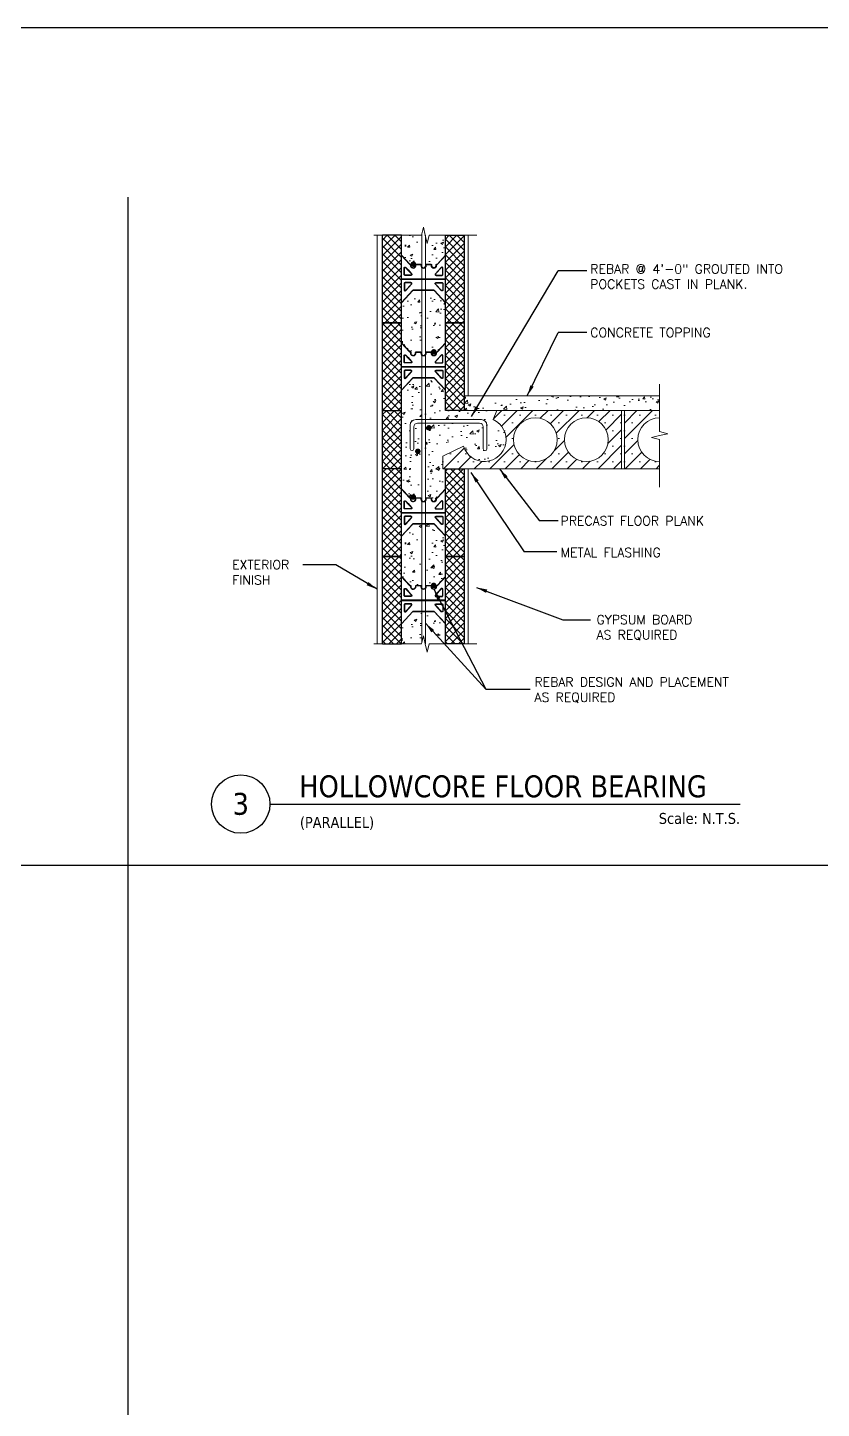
# Model space of a CAD drawing. Header units: inches. Extents: x 2268 to 2841, y -1100 to -676.
# Drawn here: x 2479.3 to 2588.1, y -887.3 to -698.1 of the extents above; entities that cross this region are included whole.
import ezdxf
from ezdxf.enums import TextEntityAlignment as Align

# ---------------------------------------------------------------- set-up
doc = ezdxf.new("R2010")
doc.units = ezdxf.units.IN
doc.header["$MEASUREMENT"] = 0
for name, color, linetype in [('Anno', 4, 'Continuous'), ('Foam', 7, 'Continuous'), ('Web', 6, 'Continuous')]:
    doc.layers.add(name, color=color, linetype=linetype)
for name, color, linetype, lineweight in [('Concrete', 3, 'Continuous', 20), ('form', 140, 'Continuous', 13), ('INTERIOR-EXTERIOR', 30, 'Continuous', 13), ('Rebar-H', 7, 'Continuous', 20), ('S', 7, 'Continuous', 13), ('Size', 7, 'Continuous', 20)]:
    doc.layers.add(name, color=color, linetype=linetype, lineweight=lineweight)
doc.layers.add('NOPLOT', color=241, linetype='Continuous', plot=False)
doc.styles.add('ROMANS', font='romans.shx')
doc.styles.get("Standard").update_dxf_attribs({"font": 'romans.shx'})
doc.styles.add('Tahoma', font='TAHOMA.TTF')
doc.dimstyles.new('IG-1', dxfattribs={"dimscale": 12, "dimtxt": 0.125, "dimasz": 0.125, "dimexe": 0.0625, "dimexo": 0.125, "dimgap": 0.0625, "dimtad": 1, "dimlfac": 1.0005, "dimzin": 9, "dimlunit": 4, "dimtxsty": 'Standard', "dimblk": 'ARCHTICK', "dimcen": 2.5, "dimadec": 0, "dimazin": 0, "dimtfac": 1, "dimtmove": 0, "dimatfit": 3, "dimfxl": 0, "dimfrac": 1, "dimarcsym": 0})
pattern_1 = [(45, (0, 0), (-0.53033, 0.53033), []), (135, (0, 0), (-0.53033, -0.53033), [])]

# ---------------------------------------------------------------- blocks, each defined once
blk = doc.blocks.new('AM-7')
at = {"layer": 'S', "color": 7}
for points in [[(22.96, 45.49), (29.48, 45.49)], [(30.03, 45.49), (29.79, 46.62), (29.48, 45.49)], [(30.03, 45.49), (30.26, 44.37), (30.57, 45.49)], [(30.57, 45.49), (37.09, 45.49)]]:
    blk.add_lwpolyline(points, dxfattribs=at)
blk = doc.blocks.new('_ArchTick')
at = {"color": 0, "linetype": 'ByBlock', "const_width": 0.15}
blk.add_lwpolyline([(-0.5, -0.5), (0.5, 0.5)], dxfattribs=at)
blk = doc.blocks.new('G-BLK-6-IN')
at = {"layer": 'form'}
h = blk.add_hatch(dxfattribs=at)
h.set_pattern_fill('ANSI37,_O', color=256, scale=6)
h.set_pattern_definition(pattern_1)
h.paths.add_polyline_path([(2.62, 12), (0, 12), (0, 0), (2.62, 0)])
h = blk.add_hatch(dxfattribs=at)
h.set_pattern_fill('ANSI37,_O', color=256, scale=6)
h.set_pattern_definition(pattern_1)
h.paths.add_polyline_path([(8.62, 0), (11.25, 0), (11.25, 12), (8.62, 12)])
at = {"layer": 'Foam'}
for p, q in [((0, 0), (0, 12)), ((2.62, 12), (0, 12)), ((2.62, 0), (2.62, 12)), ((8.62, 0), (8.62, 12)), ((8.62, 12), (11.25, 12)), ((11.25, 0), (11.25, 12)), ((0, 0), (2.62, 0)), ((11.25, 0), (8.62, 0))]:
    blk.add_line(p, q, dxfattribs=at)
at = {"layer": 'Web'}
for p, q in [((2.62, 6.03), (8.62, 6.03)), ((2.62, 5.97), (8.62, 5.97))]:
    blk.add_line(p, q, dxfattribs=at)
for points in [[(2.62, 9.25), (3.73, 8.05, 0.209324), (3.78, 8.03), (3.8, 8.03, -0.414214), (3.87, 7.97), (3.87, 7.88, 0.01966), (3.87, 7.85, 0.01966)], [(2.62, 9.2), (3.71, 8.03, 0.209324), (3.78, 8), (3.8, 8, -0.414214), (3.84, 7.97), (3.84, 7.88, 0.045886), (3.84, 7.81, 0.045886)], [(3.5, 7.25), (3.99, 6.71, -0.653817), (3.9, 6.5), (3.09, 6.5, -0.414214), (2.97, 6.62), (2.97, 7.5, -0.682733), (3.19, 7.58), (3.5, 7.25)], [(3.48, 7.22), (3.97, 6.69, -0.653817), (3.9, 6.53), (3.09, 6.53, -0.414214), (3, 6.62), (3, 7.5, -0.682733), (3.16, 7.56), (3.48, 7.22)], [(3.84, 7.81, 0.912254), (4.59, 7.88), (4.59, 7.97, -0.414214), (4.62, 8), (5.22, 8, -0.414214), (5.25, 7.97), (5.25, 7.88, 1), (6, 7.88), (6, 7.97, -0.414214), (6.03, 8), (6.63, 8, -0.414214), (6.66, 7.97), (6.66, 7.88, 1), (7.41, 7.88), (7.41, 7.97, -0.414214), (7.45, 8), (7.47, 8, 0.209324), (7.54, 8.03), (8.62, 9.2)], [(3.87, 7.85, 0.961439), (4.55, 7.88), (4.55, 7.97, -0.414214), (4.62, 8.03), (5.22, 8.03, -0.414214), (5.28, 7.97), (5.28, 7.88, 1), (5.97, 7.88), (5.97, 7.97, -0.414214), (6.03, 8.03), (6.63, 8.03, -0.414214), (6.7, 7.97), (6.7, 7.88, 1), (7.38, 7.88), (7.38, 7.97, -0.414214), (7.45, 8.03), (7.47, 8.03, 0.209324), (7.52, 8.05), (8.62, 9.25)], [(2.6, 2.77), (4.15, 4.45, -0.209324), (4.27, 4.5), (6.98, 4.5, -0.209324), (7.1, 4.45), (8.62, 2.8)], [(2.62, 2.75), (4.17, 4.43, -0.209324), (4.27, 4.47), (6.98, 4.47, -0.209324), (7.08, 4.43), (8.62, 2.75)]]:
    blk.add_lwpolyline(points, format="xyb", dxfattribs=at)
for points in [[(8.06, 7.58), (7.26, 6.71, 0.653817), (7.35, 6.5), (8.16, 6.5, 0.414214), (8.28, 6.62), (8.28, 7.5, 0.682733)], [(8.09, 7.56), (7.28, 6.69, 0.653817), (7.35, 6.53), (8.16, 6.53, 0.414214), (8.25, 6.62), (8.25, 7.5, 0.682733)], [(3.19, 4.42), (3.99, 5.29, 0.653817), (3.9, 5.5), (3.09, 5.5, 0.414214), (2.97, 5.38), (2.97, 4.5, 0.682733)], [(3.16, 4.44), (3.97, 5.31, 0.653817), (3.9, 5.47), (3.09, 5.47, 0.414214), (3, 5.38), (3, 4.5, 0.682733)], [(8.06, 4.42), (7.26, 5.29, -0.653817), (7.35, 5.5), (8.16, 5.5, -0.414214), (8.28, 5.38), (8.28, 4.5, -0.682733)], [(8.09, 4.44), (7.28, 5.31, -0.653817), (7.35, 5.47), (8.16, 5.47, -0.414214), (8.25, 5.38), (8.25, 4.5, -0.682733)]]:
    blk.add_lwpolyline(points, format="xyb", close=True, dxfattribs=at)
blk = doc.blocks.new('*U109')
blk.add_line((0.842, -0.513), (4.87, -0.513))
blk.add_circle((0.592, -0.513), 0.25)
at = {"style": 'Tahoma', "flags": 8}
blk.add_attdef('VIEWNAME', text='', height=0.188, dxfattribs=at).set_placement((1.092, -0.511), align=Align.BOTTOM_LEFT)
blk.add_attdef('#', text='', height=0.188, dxfattribs=at).set_placement((0.592, -0.511), align=Align.MIDDLE_CENTER)
blk.add_attdef('VPSCALE', text='', height=0.0938, dxfattribs=at).set_placement((4.87, -0.589), align=Align.TOP_RIGHT)

msp = doc.modelspace()

# ---------------------------------------------------------------- hatches: boundary and pattern name
at = {"layer": 'Concrete'}
h = msp.add_hatch(dxfattribs=at)
h.set_pattern_fill('AR-CONC,_O', color=256, scale=0.5)
h.set_pattern_definition([(50, (2530.583, -742.9053), (3.5863, -0.31376), [0.375, -4.125]), (355, (2530.583, -742.9053), (-0.69376, 3.76096), [0.3, -3.3]), (100.451, (2530.8818, -742.9314), (2.89255, 3.4472), [0.3187, -3.5057]), (46.184, (2530.583, -741.9053), (5.3362, -0.8276), [0.5625, -6.1875]), (96.636, (2531.0276, -741.974), (4.6733, 4.8706), [0.478, -5.2586]), (351.184, (2530.583, -741.9053), (4.6733, 4.8706), [0.45, -4.95]), (21, (2531.083, -742.1553), (2.98454, -2.0131), [0.375, -4.125]), (326, (2531.083, -742.1553), (1.2166, 3.62575), [0.3, -3.3]), (71.451, (2531.3316, -742.323), (4.2011, 1.61265), [0.3187, -3.5057]), (37.5, (2530.583, -742.9053), (0.0608, 1.66447), [0, -3.26, 0, -3.35, 0, -3.3125]), (7.5, (2530.583, -742.9053), (1.31535, 1.97206), [0, -1.91, 0, -3.185, 0, -1.2625]), (327.5, (2529.468, -742.9053), (2.66911, -0.11277), [0, -1.25, 0, -3.9, 0, -5.175]), (317.5, (2528.968, -742.9053), (2.91593, 0.50052), [0, -1.625, 0, -2.59, 0, -3.675])])
h.paths.add_polyline_path([(2536.58294, -726.54435), (2534.37781, -726.54435), (2534.06382, -727.67017), (2533.83294, -726.54435), (2533.83294, -730.90528, 0.191401323), (2533.92669, -730.66935), (2533.92669, -730.5756, -0.414213562), (2533.98919, -730.5131), (2534.59057, -730.5131, -0.414213562), (2534.65307, -730.5756), (2534.65307, -730.66935, 1), (2535.34057, -730.66935), (2535.34057, -730.5756, -0.414213562), (2535.40307, -730.5131), (2535.43057, -730.5131, 0.209323534), (2535.4765, -730.49299), (2536.58294, -729.29435)])
h.paths.add_polyline_path([(2533.33294, -726.38346), (2533.28807, -726.54435), (2530.58294, -726.54435), (2530.58294, -729.29435), (2531.68938, -730.49299, 0.209323534), (2531.7353, -730.5131), (2531.76281, -730.5131, -0.414213562), (2531.82531, -730.5756), (2531.82531, -730.66935, 0.019659652), (2531.82637, -730.69635, 0.961438795), (2532.51281, -730.66935), (2532.51281, -730.5756, -0.414213562), (2532.57531, -730.5131), (2533.17669, -730.5131, -0.414213562), (2533.23919, -730.5756), (2533.23919, -730.66935, 0.191401323), (2533.33294, -730.90528)])
h.paths.add_polyline_path([(2533.33294, -734.0756), (2532.22421, -734.0756, 0.209323534), (2532.13236, -734.11581), (2530.58294, -735.79435), (2530.58294, -738.54435), (2530.58294, -741.29435), (2531.68938, -742.49299, 0.209323534), (2531.7353, -742.5131), (2531.76281, -742.5131, -0.414213562), (2531.82531, -742.5756), (2531.82531, -742.66935, 0.019659652), (2531.82637, -742.69635, 0.961438795), (2532.51281, -742.66935), (2532.51281, -742.5756, -0.414213562), (2532.57531, -742.5131), (2533.17669, -742.5131, -0.414213562), (2533.23919, -742.5756), (2533.23919, -742.66935, 0.191401323), (2533.33294, -742.90528)])
h.paths.add_polyline_path([(2536.58294, -735.79435), (2535.03352, -734.11581, 0.209323534), (2534.94167, -734.0756), (2533.83294, -734.0756), (2533.83294, -742.90528, 0.191401323), (2533.92669, -742.66935), (2533.92669, -742.5756, -0.414213562), (2533.98919, -742.5131), (2534.59057, -742.5131, -0.414213562), (2534.65307, -742.5756), (2534.65307, -742.66935, 1), (2535.34057, -742.66935), (2535.34057, -742.5756, -0.414213562), (2535.40307, -742.5131), (2535.43057, -742.5131, 0.209323534), (2535.4765, -742.49299), (2536.58294, -741.29435), (2536.58294, -738.54435)])
h = msp.add_hatch(dxfattribs=at)
h.set_pattern_fill('AR-CONC,_O', color=256, scale=0.5)
h.set_pattern_definition([(50, (2286.8504, -200.7223), (3.586301, -0.31376), [0.375, -4.125]), (355, (2286.8504, -200.7223), (-0.693757, 3.76096), [0.3, -3.3]), (100.4514, (2287.1493, -200.7484), (2.892547, 3.447198), [0.3187, -3.50571]), (46.1842, (2286.8504, -199.7223), (5.336205, -0.827595), [0.5625, -6.1875]), (96.6356, (2287.295, -199.791), (4.673314, 4.87059), [0.47805, -5.258565]), (351.1842, (2286.8504, -199.7223), (4.67331, 4.870593), [0.45, -4.95]), (21, (2287.3504, -199.9723), (2.984535, -2.013094), [0.375, -4.125]), (326, (2287.3504, -199.9723), (1.216577, 3.62575), [0.3, -3.3]), (71.4514, (2287.599, -200.14), (4.201113, 1.612652), [0.3187, -3.50571]), (37.5, (2286.8504, -200.7223), (0.0607993, 1.6644693), [0, -3.26, 0, -3.35, 0, -3.3125]), (7.5, (2286.8504, -200.7223), (1.3153477, 1.9720586), [0, -1.91, 0, -3.185, 0, -1.2625]), (327.5, (2285.7354, -200.7223), (2.6691122, -0.1127744), [0, -1.25, 0, -3.9, 0, -5.175]), (317.5, (2285.2354, -200.7223), (2.915931, 0.500525), [0, -1.625, 0, -2.59, 0, -3.675])])
h.paths.add_polyline_path([(2541.76769, -752.80544, 0.414213562), (2541.26769, -752.30544), (2533.83294, -752.30544), (2533.83294, -760.46571), (2533.83294, -762.74484), (2533.83294, -762.90528, 0.191401323), (2533.92669, -762.66935), (2533.92669, -762.5756, -0.414213562), (2533.98919, -762.5131), (2534.59057, -762.5131, -0.414213562), (2534.65307, -762.5756), (2534.65307, -762.66935, 1), (2535.34057, -762.66935), (2535.34057, -762.5756, -0.414213562), (2535.40307, -762.5131), (2535.43057, -762.5131, 0.209323534), (2535.4765, -762.49299), (2536.58294, -761.29435), (2536.58294, -758.54435), (2536.20794, -758.54435), (2536.20794, -755.04972), (2538.91055, -754.54435, 1.8395427), (2543.13632, -751.80619), (2543.65039, -750.54435), (2539.20794, -750.54435), (2536.58294, -750.54435), (2536.58294, -747.79435), (2535.03352, -746.11581, 0.209323534), (2534.94167, -746.0756), (2533.83294, -746.0756), (2533.83294, -751.80544), (2541.51769, -751.80544, -0.414213562), (2542.26769, -752.55544), (2542.26769, -755.80544, -1), (2541.76769, -755.80544)])
h.paths.add_polyline_path([(2534.51089, -752.92856, -1), (2534.13589, -752.92856, -1)], flags=16)
h.paths.add_polyline_path([(2533.33294, -752.30544), (2532.75729, -752.30544, 0.414213562), (2532.25729, -752.80544), (2532.25729, -755.80544, -1), (2531.75729, -755.80544), (2531.75729, -752.55544, -0.414213562), (2532.50729, -751.80544), (2533.33294, -751.80544), (2533.33294, -746.0756), (2532.22421, -746.0756, 0.209323534), (2532.13236, -746.11581), (2530.58294, -747.79435), (2530.58294, -750.54435), (2530.58294, -758.54435), (2530.58294, -761.29435), (2531.68938, -762.49299, 0.209323534), (2531.7353, -762.5131), (2531.76281, -762.5131, -0.414213562), (2531.82531, -762.5756), (2531.82531, -762.66935, 0.019659652), (2531.82637, -762.69635, 0.961438795), (2532.51281, -762.66935), (2532.51281, -762.5756, -0.414213562), (2532.57531, -762.5131), (2533.17669, -762.5131, -0.414213562), (2533.23919, -762.5756), (2533.23919, -762.66935, 0.191401323), (2533.33294, -762.90528), (2533.33294, -760.46571)])
h.paths.add_polyline_path([(2532.61714, -756.14751, -1), (2532.99214, -756.14751, -1)], flags=16)
h.paths.add_polyline_path([(2532.36066, -762.41293, -1), (2531.98566, -762.41293, -1)], flags=16)
h = msp.add_hatch(dxfattribs=at)
h.set_pattern_fill('AR-CONC,_O', color=256, scale=0.5)
h.set_pattern_definition([(50, (2539.208, -750.5443), (3.5863, -0.31376), [0.375, -4.125]), (355, (2539.208, -750.5443), (-0.69376, 3.76096), [0.3, -3.3]), (100.451, (2539.5068, -750.5705), (2.89255, 3.4472), [0.3187, -3.5057]), (46.184, (2539.208, -749.5443), (5.3362, -0.8276), [0.5625, -6.1875]), (96.636, (2539.6526, -749.6133), (4.6733, 4.8706), [0.47805, -5.2586]), (351.184, (2539.208, -749.5443), (4.6733, 4.8706), [0.45, -4.95]), (21, (2539.708, -749.7943), (2.98454, -2.0131), [0.375, -4.125]), (326, (2539.708, -749.7943), (1.2166, 3.62575), [0.3, -3.3]), (71.451, (2539.9566, -749.962), (4.2011, 1.61265), [0.3187, -3.5057]), (37.5, (2539.208, -750.5443), (0.0608, 1.66447), [0, -3.26, 0, -3.35, 0, -3.3125]), (7.5, (2539.208, -750.5443), (1.31535, 1.97206), [0, -1.91, 0, -3.185, 0, -1.2625]), (327.5, (2538.093, -750.5443), (2.66911, -0.112774), [0, -1.25, 0, -3.9, 0, -5.175]), (317.5, (2537.593, -750.5443), (2.91593, 0.50052), [0, -1.625, 0, -2.59, 0, -3.675])])
h.paths.add_polyline_path([(2539.20794, -748.54435), (2539.20794, -750.54435), (2564.11316, -750.54435), (2565.94077, -750.54435), (2565.94077, -748.54435)])
h = msp.add_hatch(dxfattribs=at)
h.set_pattern_fill('SACNCR,_O', color=9, scale=16)
h.set_pattern_definition([(45, (2536.208, -330.129), (-1.06066, 1.06066), []), (45, (2537.2686, -330.129), (-1.06066, 1.06066), [0, -1.5])])
h.paths.add_polyline_path([(2558.91055, -754.54435, -1), (2552.91055, -754.54435, -1)], flags=16)
h.paths.add_polyline_path([(2551.91055, -754.54435, -1), (2545.91055, -754.54435, -1)], flags=16)
edge = h.paths.add_edge_path()
edge.add_line((2539.04567, -755.43456), (2536.20794, -756.79703))
edge.add_line((2536.20794, -756.79703), (2536.20794, -758.54435))
edge.add_line((2536.20794, -758.54435), (2560.73816, -758.54435))
edge.add_line((2560.73816, -758.54435), (2560.73816, -750.54435))
edge.add_line((2560.73816, -750.54435), (2543.65039, -750.54435))
edge.add_line((2543.65039, -750.54435), (2543.13632, -751.80619))
edge.add_arc((2541.91055, -754.54435), 3, -162.7381108, 65.8836234, ccw=False)
h = msp.add_hatch(dxfattribs=at)
h.set_pattern_fill('SACNCR,_O', color=9, scale=16)
h.set_pattern_definition([(45, (2561.1132, -330.129), (-1.06066, 1.06066), []), (45, (2562.1738, -330.129), (-1.06066, 1.06066), [0, -1.5])])
h.paths.add_polyline_path([(2561.11316, -750.54435), (2561.11316, -758.54435), (2565.94077, -758.54435), (2565.94077, -757.54435, -1), (2565.94077, -751.54435), (2565.94077, -750.54435)])
h = msp.add_hatch(dxfattribs=at)
h.set_pattern_fill('AR-CONC,_O', color=256, scale=0.5)
h.set_pattern_definition([(50, (2530.583, -783.6702), (3.5863, -0.31376), [0.375, -4.125]), (355, (2530.583, -783.67), (-0.69376, 3.76096), [0.3, -3.3]), (100.451, (2530.8818, -783.6963), (2.89255, 3.4472), [0.3187, -3.5057]), (46.184, (2530.583, -782.67), (5.3362, -0.8276), [0.5625, -6.1875]), (96.636, (2531.0276, -782.739), (4.6733, 4.8706), [0.478, -5.2586]), (351.184, (2530.583, -782.67), (4.6733, 4.8706), [0.45, -4.95]), (21, (2531.083, -782.9202), (2.98454, -2.0131), [0.375, -4.125]), (326, (2531.083, -782.92), (1.2166, 3.62575), [0.3, -3.3]), (71.451, (2531.3316, -783.088), (4.2011, 1.61265), [0.3187, -3.5057]), (37.5, (2530.583, -783.6702), (0.0608, 1.66447), [0, -3.26, 0, -3.35, 0, -3.3125]), (7.5, (2530.583, -783.6702), (1.31535, 1.97206), [0, -1.91, 0, -3.185, 0, -1.2625]), (327.5, (2529.468, -783.6702), (2.66911, -0.11277), [0, -1.25, 0, -3.9, 0, -5.175]), (317.5, (2528.968, -783.6702), (2.91593, 0.50052), [0, -1.625, 0, -2.59, 0, -3.675])])
h.paths.add_polyline_path([(2536.58294, -767.79435), (2535.03352, -766.11581, 0.209323534), (2534.94167, -766.0756), (2533.83294, -766.0756), (2533.83294, -774.90528, 0.191401323), (2533.92669, -774.66935), (2533.92669, -774.5756, -0.414213562), (2533.98919, -774.5131), (2534.59057, -774.5131, -0.414213562), (2534.65307, -774.5756), (2534.65307, -774.66935, 1), (2535.34057, -774.66935), (2535.34057, -774.5756, -0.414213562), (2535.40307, -774.5131), (2535.43057, -774.5131, 0.209323534), (2535.4765, -774.49299), (2536.58294, -773.29435), (2536.58294, -770.54435)])
h.paths.add_polyline_path([(2533.33294, -766.0756), (2532.22421, -766.0756, 0.209323534), (2532.13236, -766.11581), (2530.58294, -767.79435), (2530.58294, -770.54435), (2530.58294, -773.29435), (2531.68938, -774.49299, 0.209323534), (2531.7353, -774.5131), (2531.76281, -774.5131, -0.414213562), (2531.82531, -774.5756), (2531.82531, -774.66935, 0.019659652), (2531.82637, -774.69635, 0.961438795), (2532.51281, -774.66935), (2532.51281, -774.5756, -0.414213562), (2532.57531, -774.5131), (2533.17669, -774.5131, -0.414213562), (2533.23919, -774.5756), (2533.23919, -774.66935, 0.191401323), (2533.33294, -774.90528)])
h.paths.add_polyline_path([(2533.33294, -778.0756), (2532.22421, -778.0756, 0.209323534), (2532.13236, -778.11581), (2530.58294, -779.79435), (2530.58294, -782.54435), (2533.28807, -782.54435), (2533.33294, -782.38346)])
h.paths.add_polyline_path([(2536.58294, -779.79435), (2535.03352, -778.11581, 0.209323534), (2534.94167, -778.0756), (2533.83294, -778.0756), (2533.83294, -782.54435), (2534.06382, -783.67017), (2534.37781, -782.54435), (2536.58294, -782.54435)])
at = {"layer": 'form'}
h = msp.add_hatch(dxfattribs=at)
h.set_pattern_fill('ANSI37,_O', color=256, scale=6)
h.set_pattern_definition([(45, (2527.95794, -758.54435), (-0.53033, 0.53033), []), (135, (2527.95794, -758.54435), (-0.53033, -0.53033), [])])
h.paths.add_polyline_path([(2530.58294, -750.54435), (2527.95794, -750.54435), (2527.95794, -758.54435), (2530.58294, -758.54435)])

# ---------------------------------------------------------------- linework, layer by layer
at = {"layer": 'Anno'}
for points in [[(2555.9754, -731.42329), (2552.01506, -731.42329)], [(2555.9754, -739.87302), (2552.01506, -739.87302)], [(2552.02128, -765.68111), (2549.4985, -765.68111)], [(2521.57356, -771.71271), (2517.05421, -771.71271)], [(2551.83753, -769.92368), (2547.37455, -769.92368)], [(2552.67798, -779.2358), (2556.47237, -779.2358)], [(2542.10064, -788.71805), (2548.20046, -788.71805)]]:
    msp.add_lwpolyline(points, dxfattribs=at)
at = {"layer": 'Concrete', "color": 7}
for p, q in [((2543.13632, -751.80619), (2543.65039, -750.54435)), ((2539.04567, -755.43456), (2536.20794, -756.79703))]:
    msp.add_line(p, q, dxfattribs=at)
for points in [[(2539.20794, -748.54435), (2565.94077, -748.54435)], [(2539.20794, -750.54435), (2564.11316, -750.54435)], [(2560.73816, -750.54435), (2560.73816, -758.54435)], [(2561.11316, -750.54435), (2561.11316, -758.54435)], [(2564.11316, -750.54435), (2565.94077, -750.54435)], [(2536.20794, -756.79703), (2536.20794, -758.54435)], [(2536.20794, -758.54435), (2561.11316, -758.54435)], [(2561.11316, -758.54435), (2565.94077, -758.54435)]]:
    msp.add_lwpolyline(points, dxfattribs=at)
for centre in [(2548.91055, -754.54435), (2555.91055, -754.54435)]:
    msp.add_circle(centre, 3, dxfattribs=at)
for centre, start, end in [((2541.91055, -754.54435), 197.2618892, 65.8836234), ((2565.94077, -754.54435), 90, 270)]:
    msp.add_arc(centre, 3, start, end, dxfattribs=at)
at = {"layer": 'Foam'}
for p, q in [((2527.95794, -758.54435), (2527.95794, -750.54435)), ((2530.58294, -758.54435), (2530.58294, -750.54435))]:
    msp.add_line(p, q, dxfattribs=at)
at = {"layer": 'INTERIOR-EXTERIOR', "color": 40}
msp.add_line((2527.20794, -782.54435), (2527.20794, -726.54435), dxfattribs=at)
for points in [[(2539.70794, -748.54435), (2539.70794, -726.54435)], [(2539.70794, -782.54435), (2539.70794, -758.54435)]]:
    msp.add_lwpolyline(points, dxfattribs=at)
at = {"layer": 'NOPLOT'}
for p, q in [((2493.06222, -721.3446), (2493.06222, -1087.3446)), ((2292.10222, -812.8446), (2794.50222, -812.8446))]:
    msp.add_line(p, q, dxfattribs=at)
msp.add_lwpolyline([(2267.86345, -698.10234), (2840.71975, -698.10234), (2840.71975, -1099.94604), (2267.86345, -1099.94604)], close=True, dxfattribs=at)
at = {"layer": 'Rebar-H', "color": 7}
for p, q in [((2533.33294, -757.52242), (2533.33294, -743.50846)), ((2533.83294, -757.52242), (2533.83294, -743.66935)), ((2531.75729, -755.80544), (2531.75729, -752.55544)), ((2532.25729, -755.80544), (2532.25729, -752.80544)), ((2532.50729, -751.80544), (2541.51769, -751.80544)), ((2532.75729, -752.30544), (2541.26769, -752.30544)), ((2541.76769, -752.80544), (2541.76769, -755.80544)), ((2542.26769, -752.55544), (2542.26769, -755.80544)), ((2533.33294, -778.74484), (2533.33294, -760.46571))]:
    msp.add_line(p, q, dxfattribs=at)
for points in [[(2533.33294, -760.46571), (2533.33294, -726.38346)], [(2533.83294, -760.46571), (2533.83294, -726.54435)], [(2533.33294, -757.52242), (2533.33294, -740.22603)], [(2533.83294, -757.52242), (2533.83294, -740.22603)], [(2533.33294, -757.52242), (2533.33294, -755.60103)], [(2533.83294, -757.52242), (2533.83294, -755.60103)], [(2533.33294, -782.38346), (2533.33294, -760.46571)], [(2533.33294, -775.50846), (2533.33294, -760.46571)], [(2533.33294, -762.74484), (2533.33294, -760.46571)], [(2533.83294, -782.54435), (2533.83294, -760.46571)], [(2533.83294, -775.66935), (2533.83294, -760.46571)], [(2533.83294, -762.74484), (2533.83294, -760.46571)]]:
    msp.add_lwpolyline(points, dxfattribs=at)
for centre, radius, start, end in [((2532.50729, -752.55544), 0.75, 90, 180), ((2532.75729, -752.80544), 0.5, 90, 180), ((2541.26769, -752.80544), 0.5, 0, 90), ((2541.51769, -752.55544), 0.75, 0, 90), ((2532.00729, -755.80544), 0.25, 180, 0), ((2542.01769, -755.80544), 0.25, 180, 0)]:
    msp.add_arc(centre, radius, start, end, dxfattribs=at)
at = {"layer": 'S', "color": 7, "const_width": 0.375}
for points in [[(2531.99859, -730.50996, 1), (2532.37359, -730.50996, 1)], [(2534.80433, -742.52145, 1), (2535.17933, -742.52145, 1)], [(2534.13589, -752.92856, 1), (2534.51089, -752.92856, 1)], [(2532.61714, -756.14751, 1), (2532.99214, -756.14751, 1)], [(2531.98566, -762.41293, 1), (2532.36066, -762.41293, 1)], [(2534.78666, -774.52122, 1), (2535.16166, -774.52122, 1)]]:
    msp.add_lwpolyline(points, format="xyb", close=True, dxfattribs=at)

# ---------------------------------------------------------------- block references
ref = msp.add_blockref('*U109', (2499.05947, -796.27113), dxfattribs=dict(xscale=16, yscale=16, zscale=16))
ref.add_attrib('VPSCALE', 'Scale: N.T.S.', dxfattribs={"height": 1.5008, "style": 'Tahoma'}).set_placement((2576.97365, -805.69513), align=Align.TOP_RIGHT)
ref.add_attrib('VIEWNAME', 'HOLLOWCORE FLOOR BEARING', dxfattribs={"height": 3, "style": 'Tahoma'}).set_placement((2516.53467, -804.44553), align=Align.BOTTOM_LEFT)
ref.add_attrib('#', '3', dxfattribs={"height": 3, "style": 'Tahoma'}).set_placement((2508.53467, -804.44553), align=Align.MIDDLE_CENTER)
at = {"layer": 'form'}
for p in [(2527.95794, -738.54435), (2527.95794, -750.54435), (2527.95794, -770.54435), (2527.95794, -782.54435)]:
    msp.add_blockref('G-BLK-6-IN', p, dxfattribs=at)
at = {"layer": 'S', "color": 7, "rotation": 180}
for p in [(2563.8583, -681.05051), (2563.8583, -737.05051)]:
    msp.add_blockref('AM-7', p, dxfattribs=at)
at = {"layer": 'Size', "color": 7, "rotation": 90}
msp.add_blockref('AM-7', (2611.43461, -784.02484), dxfattribs=at)

# ---------------------------------------------------------------- texts
at = {"insert": (2516.64062, -806.23824), "char_height": 1.5, "width": 17.0707178, "attachment_point": 1, "style": 'Tahoma'}
msp.add_mtext('(PARALLEL)', dxfattribs=at)
at = {"layer": 'Anno', "char_height": 1.25, "attachment_point": 1, "style": 'ROMANS'}
for s, insert, width in [('REBAR @ 4\'-0" GROUTED INTO POCKETS CAST IN PLANK.', (2556.43434, -730.54072), 29.7206454), ('CONCRETE TOPPING', (2556.43802, -739.25363), 35.4375), ('PRECAST FLOOR PLANK', (2552.36553, -765.04975), 30.25), ('METAL FLASHING', (2552.37524, -769.3864), 18.5625), ('EXTERIOR \\PFINISH', (2507.35751, -771.05926), 21.0625), ('GYPSUM BOARD \\PAS REQUIRED', (2557.29608, -778.58437), 39.1875), ('REBAR DESIGN AND PLACEMENT\\PAS REQUIRED', (2548.78894, -787.13471), 39.0625)]:
    msp.add_mtext(s, dxfattribs=dict(at, insert=insert, width=width))

# ---------------------------------------------------------------- leaders
at = {"layer": 'Anno'}
for points in [[(2540.1408, -751.3989), (2552.01506, -731.42329)], [(2547.80047, -748.54435), (2552.01506, -739.87302)], [(2543.9842, -758.54435), (2549.4985, -765.68111)], [(2540.08294, -759.04435), (2547.37455, -769.92368)], [(2527.20794, -775.04435), (2521.57356, -771.71271)], [(2534.97917, -775.04393), (2542.10064, -788.71805)], [(2540.83294, -774.79435), (2552.67798, -779.2358)], [(2533.83294, -779.68908), (2542.10064, -788.71805)]]:
    msp.add_leader(points, dimstyle='IG-1', override={"dimgap": 0.0625, "dimtad": 0}, dxfattribs=at)

doc.saveas('drawing.dxf')
